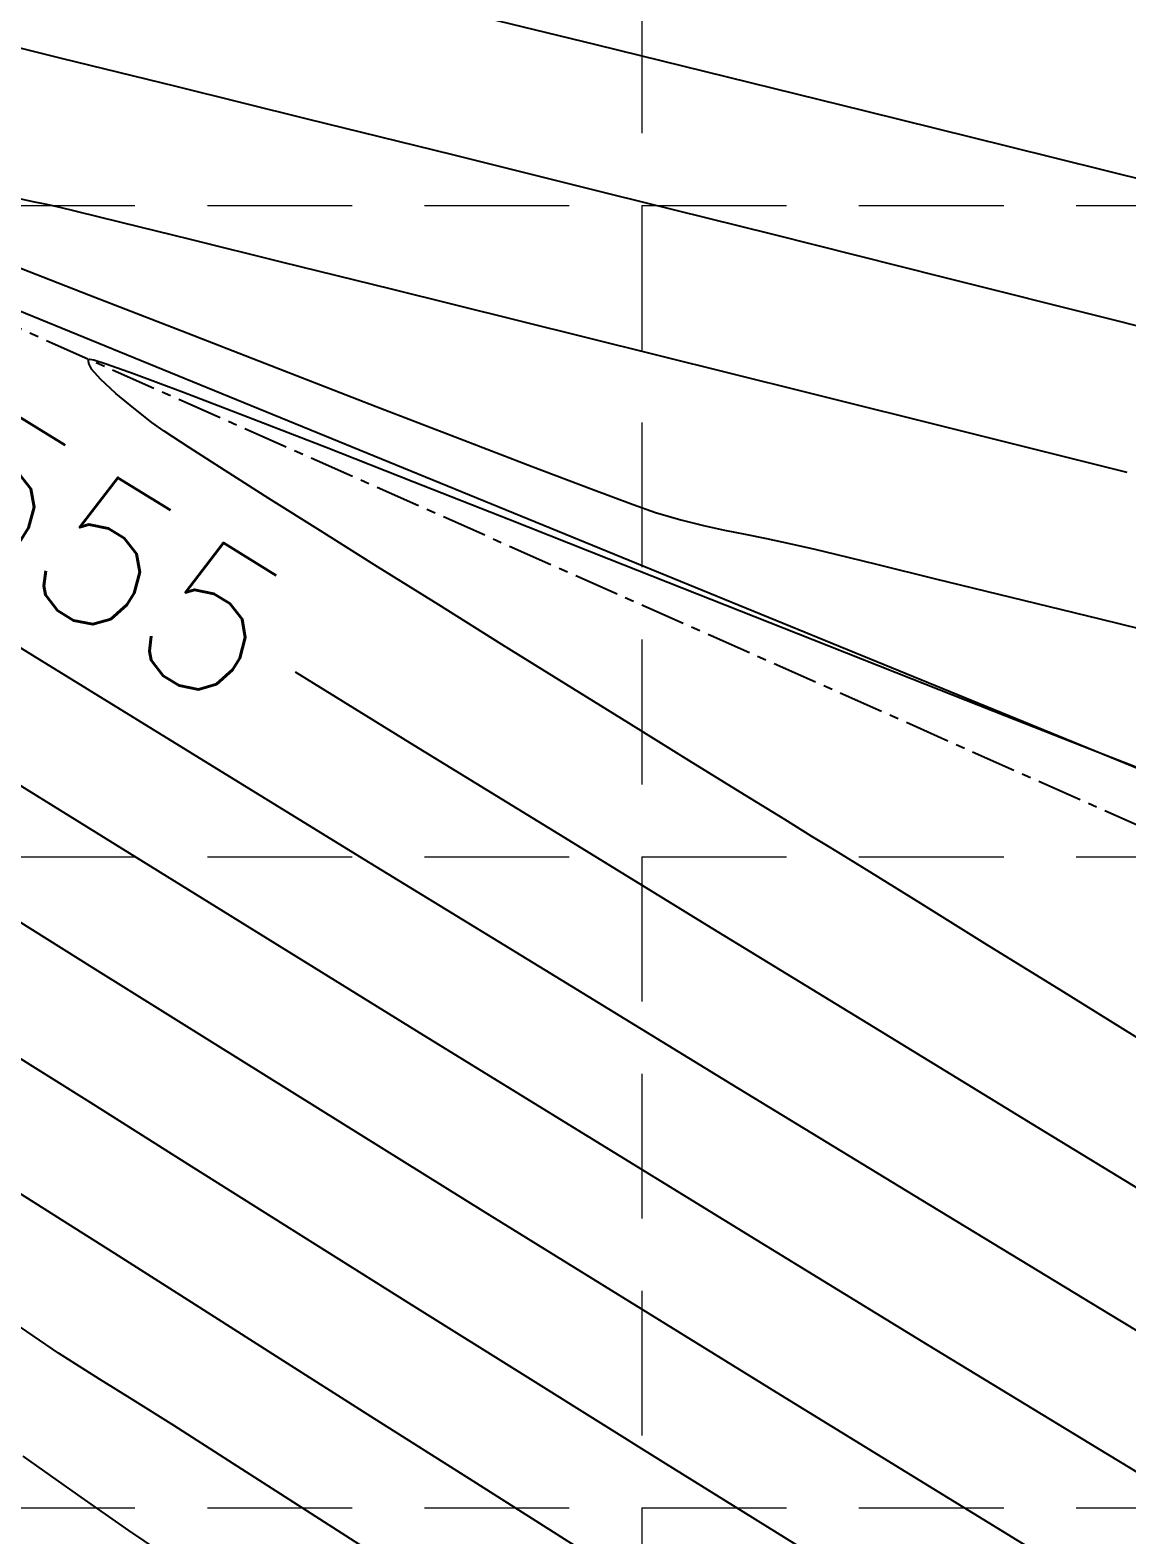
# Model space of a CAD drawing. Header units: inches. Extents: x 2547543 to 2548696, y 7125653 to 7126375.
# Drawn here: x 2548408.69 to 2548438.99, y 7125833.63 to 7125875.23 of the extents above; entities that cross this region are included whole.
import ezdxf

# ---------------------------------------------------------------- set-up
doc = ezdxf.new("R2010")
doc.units = ezdxf.units.IN
doc.header["$MEASUREMENT"] = 0
doc.linetypes.add('CENTER', pattern=[2, 1.25, -0.25, 0.25, -0.25])
doc.linetypes.add('HIDDEN', pattern=[0.375, 0.25, -0.125])
for name, color, linetype in [('CONT-MJR', 6, 'Continuous'), ('CONT-MNR', 14, 'Continuous'), ('GRID', 254, 'HIDDEN'), ('V-AREA', 6, 'Continuous'), ('V-CREEK-CNTR-E', 2, 'CENTER')]:
    doc.layers.add(name, color=color, linetype=linetype)
doc.styles.add('L80', font='simplex', dxfattribs={"height": 3.2})

msp = doc.modelspace()

# ---------------------------------------------------------------- linework, layer by layer
at = {"layer": 'CONT-MJR', "color": 35, "extrusion": (-0.3635032708589446, -0.9315929218681565, 0), "elevation": -7564763.589980727}
msp.add_lwpolyline([(-216198.2052111267, 555.0000000000009), (-216195.2891197358, 555.0000000000009)], dxfattribs=at)
at = {"layer": 'CONT-MJR', "color": 35, "extrusion": (-0.3630198664988945, -0.9317813995391435, 0), "elevation": -7564874.744314636}
msp.add_lwpolyline([(-212270.2950631175, 555.0000000000009), (-212267.3602404846, 555.0000000000009)], dxfattribs=at)
at = {"layer": 'CONT-MJR', "color": 35}
for points, elevation in [([(2548413.041760598, 7125866.845372383), (2548415.714368076, 7125865.80620117)], 555), ([(2548415.714368076, 7125865.80620117), (2548418.244961187, 7125864.824875529)], 555), ([(2548425.347015899, 7125862.110386016), (2548425.967406625, 7125861.892556232)], 555), ([(2548425.967406625, 7125861.892556232), (2548426.66110684, 7125861.691896297)], 555), ([(2548427.870223042, 7125861.404590677), (2548428.442310863, 7125861.288497844)], 555), ([(2548432.06639075, 7125860.459992252), (2548433.701621723, 7125860.061009257)], 555), ([(2548433.701621723, 7125860.061009257), (2548435.778988932, 7125859.553068288)], 555), ([(2548419.299630499, 7125855.453028408), (2548416.017387886, 7125857.47528614)], 555), ([(2548427.548825353, 7125850.382586754), (2548423.29387738, 7125852.995710248)], 555), ([(2548411.127187059, 7125841.343350153), (2548409.451671787, 7125842.40650102)], 560), ([(2548420.927501231, 7125835.110654512), (2548418.100471976, 7125836.905124047)], 560)]:
    msp.add_lwpolyline(points, dxfattribs=dict(at, elevation=elevation))
at = {"layer": 'CONT-MJR', "color": 35, "extrusion": (-0.3603692840759615, -0.9328097228773824, 0), "elevation": -7565447.651016612}
msp.add_lwpolyline([(-190753.4885045616, 555), (-190751.013648238, 555)], dxfattribs=at)
at = {"layer": 'CONT-MJR', "color": 35, "extrusion": (-0.358588123477074, -0.9334958798522845, 0), "elevation": -7565797.965977108}
msp.add_lwpolyline([(-176310.0890399306, 555.0000000000009), (-176307.9395518485, 555.0000000000009)], dxfattribs=at)
at = {"layer": 'CONT-MJR', "color": 35, "extrusion": (-0.3556061313436447, -0.9346359073729228, 0), "elevation": -7566322.270063574}
msp.add_lwpolyline([(-152153.3998054834, 555.0000000000009), (-152151.661697865, 555.0000000000009)], dxfattribs=at)
at = {"layer": 'CONT-MJR', "color": 35, "extrusion": (0.3496012775934529, 0.936898578665282, 0), "elevation": 7567142.840153744}
msp.add_lwpolyline([(103595.6530330954, 555.0000000000009), (103594.4122919557, 555.0000000000009)], dxfattribs=at)
at = {"layer": 'CONT-MJR', "color": 35, "extrusion": (-0.2447850069991797, -0.9695773823416115, 0), "elevation": -7532890.964233116}
msp.add_lwpolyline([(726592.747039522, 555.0000000000005), (726593.3914716674, 555.0000000000005)], dxfattribs=at)
at = {"layer": 'CONT-MJR', "color": 35, "extrusion": (-0.2164785655301338, -0.9762873709446495, 0), "elevation": -7508568.506106683}
msp.add_lwpolyline([(945401.0919488666, 555.0000000000005), (945401.6904297923, 555.0000000000005)], dxfattribs=at)
at = {"layer": 'CONT-MJR', "color": 35, "extrusion": (-0.1956456291011192, -0.980674659514371, 0), "elevation": -7486740.47865936}
msp.add_lwpolyline([(1105035.580284473, 555.0000000000009), (1105036.180098267, 555.0000000000009)], dxfattribs=at)
at = {"layer": 'CONT-MJR', "color": 35, "extrusion": (-0.2062092515052797, -0.978507917491541, 0), "elevation": -7498221.217813331}
msp.add_lwpolyline([(1024239.485109146, 555), (1024240.131698162, 555)], dxfattribs=at)
at = {"layer": 'CONT-MJR', "color": 35, "extrusion": (-0.2264721600542866, -0.974017638813767, 0), "elevation": -7517862.713143971}
msp.add_lwpolyline([(868406.3017774124, 555.0000000000009), (868407.0260955812, 555.0000000000009)], dxfattribs=at)
at = {"layer": 'CONT-MJR', "color": 35, "extrusion": (-0.236950029564012, -0.9715218389154276, 0), "elevation": -7526780.111157731}
msp.add_lwpolyline([(787382.8134605074, 555.0000000000009), (787383.3962250592, 555.0000000000009)], dxfattribs=at)
at = {"layer": 'CONT-MJR', "color": 35, "extrusion": (-0.2367315911653751, -0.9715750890920937, 0), "elevation": -7526602.889328347}
msp.add_lwpolyline([(789075.6622305766, 555), (789076.8268323436, 555)], dxfattribs=at)
at = {"layer": 'CONT-MJR', "color": 35, "extrusion": (-0.2381056677849554, -0.9712392552654986, 0), "elevation": -7527711.528411818}
msp.add_lwpolyline([(778433.320652032, 555.0000000000005), (778435.8513433749, 555.0000000000005)], dxfattribs=at)
at = {"layer": 'CONT-MJR', "color": 35, "extrusion": (-0.2388026504486414, -0.9710681202360132, 0), "elevation": -7528268.261600805}
msp.add_lwpolyline([(773033.1241381951, 555.0000000000009), (773035.9837209715, 555.0000000000009)], dxfattribs=at)
at = {"layer": 'CONT-MJR', "color": 35, "extrusion": (-0.523992261127582, -0.8517230243913827, 0), "elevation": -7404607.148943736}
msp.add_lwpolyline([(-1563341.028394276, 555), (-1563345.718002008, 555)], dxfattribs=at)
at = {"layer": 'CONT-MJR', "color": 35, "extrusion": (-0.5225399894965571, -0.8526147778316642, 0), "elevation": -7407260.645406822}
msp.add_lwpolyline([(-1550709.584517599, 555), (-1550714.795709099, 555)], dxfattribs=at)
at = {"layer": 'CONT-MJR', "color": 35, "extrusion": (-0.5216094563582663, -0.8531843734138794, 0), "elevation": -7408948.096334026}
msp.add_lwpolyline([(-1542621.828228317, 555.0000000000009), (-1542627.171527794, 555.0000000000009)], dxfattribs=at)
at = {"layer": 'CONT-MJR', "color": 35, "extrusion": (0.5205006614651472, 0.8538612659058521, 0), "elevation": 7410945.833794178}
msp.add_lwpolyline([(1532990.320634308, 555), (1532995.71025713, 555)], dxfattribs=at)
at = {"layer": 'CONT-MJR', "color": 35, "extrusion": (-0.5327269718998985, -0.8462871695886478, 0), "elevation": -7388115.451482699}
msp.add_lwpolyline([(-1639442.225642899, 560), (-1639443.735653637, 560)], dxfattribs=at)
at = {"layer": 'CONT-MJR', "color": 35, "extrusion": (0.5369312183384618, 0.8436260230538026, 0), "elevation": 7379866.684750699}
msp.add_lwpolyline([(1676178.32446495, 560), (1676180.729836702, 560)], dxfattribs=at)
at = {"layer": 'CONT-MJR', "color": 35, "extrusion": (0.5371413723475261, 0.8434922323961356, 0), "elevation": 7379448.873165308}
msp.add_lwpolyline([(1678014.029126137, 560), (1678016.802191997, 560)], dxfattribs=at)
at = {"layer": 'CONT-MJR', "color": 35, "extrusion": (0.5367502698739172, 0.8437411616072059, 0), "elevation": 7380226.010932771}
msp.add_lwpolyline([(1674589.633549796, 560), (1674592.720979112, 560)], dxfattribs=at)
at = {"layer": 'CONT-MJR', "color": 35, "extrusion": (0.5346756741477663, 0.8450573492223068, 0), "elevation": 7384318.007028944}
msp.add_lwpolyline([(1656445.301780972, 560), (1656448.857958182, 560)], dxfattribs=at)
at = {"layer": 'CONT-MNR', "color": 35}
for points, elevation in [([(2548420.947659951, 7125875.648578363), (2548424.316969577, 7125874.826587191)], 558), ([(2548431.760024313, 7125872.997906731), (2548435.702328624, 7125872.021067876)], 558), ([(2548409.091260209, 7125870.423270035), (2548409.473846607, 7125870.337375417)], 556), ([(2548409.473846607, 7125870.337375417), (2548409.957366449, 7125870.21875396)], 556), ([(2548409.957366449, 7125870.21875396), (2548411.194856246, 7125869.914741247)], 556), ([(2548418.660279787, 7125868.073256571), (2548422.142783828, 7125867.210579821)], 556), ([(2548410.299082831, 7125866.093100351), (2548410.313739029, 7125866.127822603)], 554), ([(2548410.30509667, 7125866.007533075), (2548410.299082831, 7125866.093100351)], 554), ([(2548410.313739029, 7125866.127822603), (2548410.332378089, 7125866.131981768)], 554), ([(2548410.332378089, 7125866.131981768), (2548410.442962705, 7125866.10972428)], 554), ([(2548425.993825037, 7125866.253962302), (2548430.136316856, 7125865.221694115)], 556), ([(2548410.628612681, 7125865.573738668), (2548410.392653315, 7125865.8438724)], 554), ([(2548412.921242343, 7125865.219150135), (2548414.719641072, 7125864.528563321)], 554), ([(2548412.393450027, 7125864.13703603), (2548412.045601903, 7125864.38040656)], 554), ([(2548414.057856498, 7125863.059738739), (2548413.079532078, 7125863.687353058)], 554), ([(2548416.864694001, 7125863.693282132), (2548419.285624363, 7125862.742798742)], 554), ([(2548415.282431732, 7125862.282574173), (2548414.057856498, 7125863.059738739)], 554), ([(2548416.707266224, 7125861.384240459), (2548415.282431732, 7125862.282574173)], 554), ([(2548421.911655391, 7125861.706605325), (2548424.672010318, 7125860.614194051)], 554), ([(2548419.973746753, 7125859.337589972), (2548418.286368416, 7125860.393118693)], 554), ([(2548421.72340968, 7125858.246035395), (2548419.973746753, 7125859.337589972)], 554), ([(2548423.489365639, 7125857.14683606), (2548421.72340968, 7125858.246035395)], 554), ([(2548413.170072821, 7125855.220678113), (2548408.762073318, 7125857.93531127)], 556), ([(2548425.225623074, 7125856.068373063), (2548423.489365639, 7125857.14683606)], 554), ([(2548433.051250823, 7125857.294574834), (2548435.641133675, 7125856.272213873)], 554), ([(2548426.886190429, 7125855.039027505), (2548425.225623074, 7125856.068373063)], 554), ([(2548417.91567678, 7125852.30340729), (2548413.170072821, 7125855.220678113)], 556), ([(2548438.011456591, 7125855.341095921), (2548440.091442804, 7125854.530713154)], 554), ([(2548411.248791996, 7125852.582729818), (2548407.605087413, 7125854.843652144)], 557), ([(2548431.910283708, 7125851.939500371), (2548430.953836454, 7125852.529506431)], 554), ([(2548410.417068314, 7125849.305877681), (2548407.487446473, 7125851.138348406)], 558), ([(2548437.170362802, 7125848.675400415), (2548435.067221468, 7125849.98107022)], 554), ([(2548421.20679855, 7125842.579699051), (2548417.340651036, 7125844.984722334)], 558), ([(2548419.146872193, 7125840.038895868), (2548415.925042356, 7125842.063994532)], 559), ([(2548433.478986802, 7125838.886031829), (2548428.749267051, 7125841.782976634)], 557), ([(2548422.581387773, 7125837.886133656), (2548419.146872193, 7125840.038895868)], 559), ([(2548414.174977602, 7125835.680065671), (2548412.655755645, 7125836.651653455)], 561), ([(2548411.412970342, 7125833.750813454), (2548410.002415624, 7125834.735954143)], 562), ([(2548412.708460653, 7125832.878217741), (2548411.412970342, 7125833.750813454)], 562)]:
    msp.add_lwpolyline(points, dxfattribs=dict(at, elevation=elevation))
at = {"layer": 'CONT-MNR', "color": 35, "extrusion": (-0.2387258108076764, -0.9710870132249826, 0), "elevation": -7528215.274686692}
msp.add_lwpolyline([(773594.5430340115, 557), (773597.2528077478, 557)], dxfattribs=at)
at = {"layer": 'CONT-MNR', "color": 35, "extrusion": (-0.2380014879910046, -0.9712647897015868, 0), "elevation": -7527640.094356261}
msp.add_lwpolyline([(779225.9963264738, 558.0000000000005), (779229.7296320482, 558.0000000000005)], dxfattribs=at)
at = {"layer": 'CONT-MNR', "color": 35, "extrusion": (-0.2391474017485311, -0.9709832749522139, 0), "elevation": -7528550.435154902}
msp.add_lwpolyline([(770328.6810879265, 557), (770331.9471386853, 557)], dxfattribs=at)
at = {"layer": 'CONT-MNR', "color": 35, "extrusion": (-0.2391563408782719, -0.9709810732541164, 0), "elevation": -7528561.426085396}
msp.add_lwpolyline([(770277.3626177607, 558), (770281.2937206279, 558)], dxfattribs=at)
at = {"layer": 'CONT-MNR', "color": 35, "extrusion": (0.239677628247093, 0.9708525297478751, 0), "elevation": 7528969.99729472}
msp.add_lwpolyline([(-766220.4273507628, 557.0000000000009), (-766224.1680006878, 557.0000000000009)], dxfattribs=at)
at = {"layer": 'CONT-MNR', "color": 35, "extrusion": (-0.2403104415910212, -0.9706960861476307, 0), "elevation": -7529467.871970939}
msp.add_lwpolyline([(761316.1371925129, 557), (761320.2707647835, 557)], dxfattribs=at)
at = {"layer": 'CONT-MNR', "color": 35, "extrusion": (-0.2410534482746966, -0.9705118418004379, 0), "elevation": -7530048.4637336}
msp.add_lwpolyline([(755556.1683575909, 557), (755560.6131767328, 557)], dxfattribs=at)
at = {"layer": 'CONT-MNR', "color": 35, "extrusion": (-0.2421109170980876, -0.9702485783663499, 0), "elevation": -7530871.30311795}
msp.add_lwpolyline([(747364.7070980514, 558.0000000000009), (747368.8316717241, 558.0000000000009)], dxfattribs=at)
at = {"layer": 'CONT-MNR', "color": 35, "extrusion": (-0.2147537182306344, -0.97666823461507, 0), "elevation": -7506891.608001582}
msp.add_lwpolyline([(958642.3634951112, 556.0000000000009), (958642.7010517674, 556.0000000000009)], dxfattribs=at)
at = {"layer": 'CONT-MNR', "color": 35, "extrusion": (-0.1964944906806364, -0.9805049286628585, 0), "elevation": -7487699.417462238}
msp.add_lwpolyline([(1098533.056534953, 556), (1098533.394753215, 556)], dxfattribs=at)
at = {"layer": 'CONT-MNR', "color": 35, "extrusion": (-0.2419234934777325, -0.9702953278788523, 0), "elevation": -7530722.858180549}
msp.add_lwpolyline([(748809.0141269325, 557), (748813.6885192238, 557)], dxfattribs=at)
at = {"layer": 'CONT-MNR', "color": 35, "extrusion": (0.2389633498028496, 0.9710285873500332, 0), "elevation": 7528400.272749227}
msp.add_lwpolyline([(-771758.377442356, 556), (-771760.3489324008, 556)], dxfattribs=at)
at = {"layer": 'CONT-MNR', "color": 35, "extrusion": (-0.2394021890357251, -0.9709204869014265, 0), "elevation": -7528748.30671956}
msp.add_lwpolyline([(768357.7532518452, 556.0000000000009), (768360.3427224224, 556.0000000000009)], dxfattribs=at)
at = {"layer": 'CONT-MNR', "color": 35, "extrusion": (-0.242946522836489, -0.970039683230361, 0), "elevation": -7531508.28565236}
msp.add_lwpolyline([(740872.222442338, 557.0000000000005), (740877.044736387, 557.0000000000005)], dxfattribs=at)
at = {"layer": 'CONT-MNR', "color": 35, "extrusion": (-0.2398948738030057, -0.9707988718179683, 0), "elevation": -7529137.259146203}
msp.add_lwpolyline([(764539.6099206179, 556), (764542.7381487233, 556)], dxfattribs=at)
at = {"layer": 'CONT-MNR', "color": 35, "extrusion": (-0.2441597677727801, -0.9697350193744383, 0), "elevation": -7532429.165610464}
msp.add_lwpolyline([(731455.2052780171, 557.0000000000009), (731460.0938055941, 557.0000000000009)], dxfattribs=at)
at = {"layer": 'CONT-MNR', "color": 35, "extrusion": (-0.2410783629734998, -0.9705056532066249, 0), "elevation": -7530063.850215185}
msp.add_lwpolyline([(755365.6944355217, 556.0000000000009), (755369.6625125725, 556.0000000000009)], dxfattribs=at)
at = {"layer": 'CONT-MNR', "color": 35, "extrusion": (-0.2456162486147008, -0.9693671432519474, 0), "elevation": -7533519.481242357}
msp.add_lwpolyline([(720143.8950036801, 557), (720148.7681009537, 557)], dxfattribs=at)
at = {"layer": 'CONT-MNR', "color": 35, "extrusion": (0.8817460658528705, 0.4717243637475018, 0), "elevation": 5608495.369251393}
msp.add_lwpolyline([(5081056.902587929, 554), (5081057.088197688, 554)], dxfattribs=at)
at = {"layer": 'CONT-MNR', "color": 35, "extrusion": (-0.2978501627019549, -0.9546126337831587, 0), "elevation": -7561486.280057851}
msp.add_lwpolyline([(310304.4247434116, 554.0000000000009), (310304.7815896748, 554.0000000000009)], dxfattribs=at)
at = {"layer": 'CONT-MNR', "color": 35, "extrusion": (-0.3337394644237326, -0.9426653541348383, 0), "elevation": -7567812.249702428}
msp.add_lwpolyline([(24115.85027272953, 554), (24116.6529562287, 554)], dxfattribs=at)
at = {"layer": 'CONT-MNR', "color": 35, "extrusion": (-0.6747041414604948, -0.7380882884154555, 0), "elevation": -6978941.13006631}
msp.add_lwpolyline([(-2926898.39533939, 554), (-2926898.975039756, 554)], dxfattribs=at)
at = {"layer": 'CONT-MNR', "color": 35, "extrusion": (-0.3502535451769462, -0.9366549279702644, 0), "elevation": -7567067.433808755}
msp.add_lwpolyline([(-108877.5086369771, 554.0000000000009), (-108876.0342756938, 554.0000000000009)], dxfattribs=at)
at = {"layer": 'CONT-MNR', "color": 35, "extrusion": (0.6359917557056283, 0.7716958511450431, 0), "elevation": 7119769.019313015}
msp.add_lwpolyline([(2565392.621841417, 554.0000000000009), (2565393.269111407, 554.0000000000009)], dxfattribs=at)
at = {"layer": 'CONT-MNR', "color": 35, "extrusion": (-0.2426225513921268, -0.9701207644185207, 0), "elevation": -7531256.437731028}
msp.add_lwpolyline([(743389.3909470548, 556), (743393.8819919159, 556)], dxfattribs=at)
at = {"layer": 'CONT-MNR', "color": 35, "extrusion": (-0.6235734364567392, -0.7817647787829362, 0), "elevation": -7159871.847769467}
msp.add_lwpolyline([(-2451240.960337051, 554), (-2451241.586642584, 554)], dxfattribs=at)
at = {"layer": 'CONT-MNR', "color": 35, "extrusion": (-0.362859020473845, -0.9318440487875435, 0), "elevation": -7564909.722338075}
msp.add_lwpolyline([(-210959.1325236945, 554.0000000000005), (-210956.8305795738, 554.0000000000005)], dxfattribs=at)
at = {"layer": 'CONT-MNR', "color": 35, "extrusion": (-0.5481805747951963, -0.8363600046733514, 0), "elevation": -7356777.933609761}
msp.add_lwpolyline([(-1774869.276938338, 554), (-1774870.097257395, 554)], dxfattribs=at)
at = {"layer": 'CONT-MNR', "color": 35, "extrusion": (-0.2435847561823717, -0.9698796144654112, 0), "elevation": -7531990.151806671}
msp.add_lwpolyline([(735922.786530877, 556), (735927.4202331456, 556)], dxfattribs=at)
at = {"layer": 'CONT-MNR', "color": 35, "extrusion": (0.367044624379556, 0.9302033346070475, 0), "elevation": 7563884.884757125}
msp.add_lwpolyline([(244961.496346144, 554.0000000000009), (244958.6732741026, 554.0000000000009)], dxfattribs=at)
at = {"layer": 'CONT-MNR', "color": 35, "extrusion": (-0.5316113517756618, -0.84698841235477, 0), "elevation": -7390289.27113547}
msp.add_lwpolyline([(-1629707.517763428, 554.0000000000009), (-1629709.382136269, 554.0000000000009)], dxfattribs=at)
at = {"layer": 'CONT-MNR', "color": 35, "extrusion": (-0.3684304839442414, -0.9296553009049173, 0), "elevation": -7563511.428699282}
msp.add_lwpolyline([(-256227.769315456, 554.0000000000009), (-256224.7317357673, 554.0000000000009)], dxfattribs=at)
at = {"layer": 'CONT-MNR', "color": 35, "extrusion": (-0.5249691884344408, -0.8511212317845706, 0), "elevation": -7402805.063048836}
msp.add_lwpolyline([(-1571851.052533044, 556), (-1571855.732650303, 556)], dxfattribs=at)
at = {"layer": 'CONT-MNR', "color": 35, "extrusion": (-0.3684586309548829, -0.9296441455066845, 0), "elevation": -7563503.667514707}
msp.add_lwpolyline([(-256453.7321023894, 554.0000000000009), (-256450.7022630288, 554.0000000000009)], dxfattribs=at)
at = {"layer": 'CONT-MNR', "color": 35, "extrusion": (0.3680650345248533, 0.9298000485912112, 0), "elevation": 7563611.557742632}
msp.add_lwpolyline([(253248.6816978478, 554.0000000000009), (253245.7362624011, 554.0000000000009)], dxfattribs=at)
at = {"layer": 'CONT-MNR', "color": 35, "extrusion": (-0.3656250440444495, -0.930762229125943, 0), "elevation": -7564249.76189081}
msp.add_lwpolyline([(-233403.8752570325, 554), (-233401.328609949, 554)], dxfattribs=at)
at = {"layer": 'CONT-MNR', "color": 35, "extrusion": (0.5260363397069268, 0.8504620916347411, 0), "elevation": 7400834.732399624}
msp.add_lwpolyline([(1581116.432534373, 554), (1581118.242004466, 554)], dxfattribs=at)
at = {"layer": 'CONT-MNR', "color": 35, "extrusion": (-0.5251704584040354, -0.8509970561756929, 0), "elevation": -7402440.175135233}
msp.add_lwpolyline([(-1573581.662473027, 554), (-1573582.969870583, 554)], dxfattribs=at)
at = {"layer": 'CONT-MNR', "color": 35, "extrusion": (-0.5243400452019954, -0.8515089647194384, 0), "elevation": -7403971.710839915}
msp.add_lwpolyline([(-1566358.816260347, 554.0000000000005), (-1566359.696879923, 554.0000000000005)], dxfattribs=at)
at = {"layer": 'CONT-MNR', "color": 35, "extrusion": (-0.52659034536618, -0.8501191729205543, 0), "elevation": -7399792.663620505}
msp.add_lwpolyline([(-1585947.190577189, 557), (-1585951.909483692, 557)], dxfattribs=at)
at = {"layer": 'CONT-MNR', "color": 35, "extrusion": (-0.5236022879443575, -0.8519628184723991, 0), "elevation": -7405325.682999048}
msp.add_lwpolyline([(-1559944.518877846, 554.0000000000005), (-1559945.051887713, 554.0000000000005)], dxfattribs=at)
at = {"layer": 'CONT-MNR', "color": 35, "extrusion": (0.523072109101575, 0.8522884304506487, 0), "elevation": 7406294.821918797}
msp.add_lwpolyline([(1555336.493998601, 554.0000000000009), (1555336.74298565, 554.0000000000009)], dxfattribs=at)
at = {"layer": 'CONT-MNR', "color": 35, "extrusion": (0.522892840991559, 0.852398426112916, 0), "elevation": 7406614.772099493}
msp.add_lwpolyline([(1553783.873716805, 556.0000000000009), (1553789.735014038, 556.0000000000009)], dxfattribs=at)
at = {"layer": 'CONT-MNR', "color": 35, "extrusion": (-0.5268417763883366, -0.849963377241621, 0), "elevation": -7399333.574840084}
msp.add_lwpolyline([(-1588121.068701033, 554), (-1588122.700951594, 554)], dxfattribs=at)
at = {"layer": 'CONT-MNR', "color": 35, "extrusion": (-0.527407757293833, -0.8496122983727868, 0), "elevation": -7398274.203688983}
msp.add_lwpolyline([(-1593046.782612708, 554), (-1593048.865426908, 554)], dxfattribs=at)
at = {"layer": 'CONT-MNR', "color": 35, "extrusion": (0.5257877379470424, 0.8506158090610194, 0), "elevation": 7401286.241315547}
msp.add_lwpolyline([(1578957.235204718, 557.0000000000005), (1578962.295301792, 557.0000000000005)], dxfattribs=at)
at = {"layer": 'CONT-MNR', "color": 35, "extrusion": (-0.5298305638636343, -0.8481035158492998, 0), "elevation": -7393683.57795842}
msp.add_lwpolyline([(-1614173.02343809, 558), (-1614176.921197841, 558)], dxfattribs=at)
at = {"layer": 'CONT-MNR', "color": 35, "extrusion": (-0.5219531121454418, -0.8529741782268018, 0), "elevation": -7408322.668339472}
msp.add_lwpolyline([(-1545614.198722339, 556), (-1545620.247755667, 556)], dxfattribs=at)
at = {"layer": 'CONT-MNR', "color": 35, "extrusion": (0.5271698300291817, 0.8497599486366745, 0), "elevation": 7398719.99434118}
msp.add_lwpolyline([(1590969.785800132, 554), (1590972.596033221, 554)], dxfattribs=at)
at = {"layer": 'CONT-MNR', "color": 35, "extrusion": (-0.5291264799685171, -0.848542967796049, 0), "elevation": -7395020.748340296}
msp.add_lwpolyline([(-1608031.660148495, 558.0000000000009), (-1608035.923785236, 558.0000000000009)], dxfattribs=at)
at = {"layer": 'CONT-MNR', "color": 35, "extrusion": (-0.5248264835291504, -0.8512092352567767, 0), "elevation": -7403065.226286657}
msp.add_lwpolyline([(-1570589.872207636, 557.0000000000009), (-1570595.183946998, 557.0000000000009)], dxfattribs=at)
at = {"layer": 'CONT-MNR', "color": 35, "extrusion": (0.5334195399458207, 0.8458508109613593, 0), "elevation": 7386774.136864605}
msp.add_lwpolyline([(1645490.326589145, 559), (1645492.999683732, 559)], dxfattribs=at)
at = {"layer": 'CONT-MNR', "color": 35, "extrusion": (-0.5208394883137724, -0.8536546300542438, 0), "elevation": -7410333.473093815}
msp.add_lwpolyline([(-1535938.470386661, 556), (-1535944.604167072, 556)], dxfattribs=at)
at = {"layer": 'CONT-MNR', "color": 35, "extrusion": (-0.5333938509652612, -0.8458670106774757, 0), "elevation": -7386824.107476659}
msp.add_lwpolyline([(-1645262.872101157, 559), (-1645265.987356421, 559)], dxfattribs=at)
at = {"layer": 'CONT-MNR', "color": 35, "extrusion": (0.5236808554204576, 0.8519145272068659, 0), "elevation": 7405171.480889726}
msp.add_lwpolyline([(1560623.447447818, 557), (1560628.92128568, 557)], dxfattribs=at)
at = {"layer": 'CONT-MNR', "color": 35, "extrusion": (-0.5329399861726377, -0.8461530423855421, 0), "elevation": -7387705.689862051}
msp.add_lwpolyline([(-1641296.282815292, 559.0000000000009), (-1641299.775511115, 559.0000000000009)], dxfattribs=at)
at = {"layer": 'CONT-MNR', "color": 35, "extrusion": (-0.5270756002485634, -0.8498183992022158, 0), "elevation": -7398882.771306349}
msp.add_lwpolyline([(-1590157.758193667, 558), (-1590162.524517126, 558)], dxfattribs=at)
at = {"layer": 'CONT-MNR', "color": 35, "extrusion": (-0.5195024300688328, -0.8544689726096423, 0), "elevation": -7412728.946433764}
msp.add_lwpolyline([(-1524329.390166601, 556), (-1524335.505711052, 556)], dxfattribs=at)
at = {"layer": 'CONT-MNR', "color": 35, "extrusion": (0.5256977271488015, 0.8506714404930874, 0), "elevation": 7401450.000507263}
msp.add_lwpolyline([(1578160.439736317, 558), (1578165.342880288, 558)], dxfattribs=at)
at = {"layer": 'CONT-MNR', "color": 35, "extrusion": (-0.5178702465778536, -0.8554591794524116, 0), "elevation": -7415625.482372967}
msp.add_lwpolyline([(-1510169.236625451, 556.0000000000009), (-1510175.230959444, 556.0000000000009)], dxfattribs=at)
at = {"layer": 'CONT-MNR', "color": 35, "extrusion": (0.5632262223291181, 0.8263027426318219, 0), "elevation": 7323431.06227226}
msp.add_lwpolyline([(1907701.446638414, 561), (1907702.931371797, 561)], dxfattribs=at)
at = {"layer": 'CONT-MNR', "color": 35, "extrusion": (0.5206582819802618, 0.8537651629138789, 0), "elevation": 7410655.994341268}
msp.add_lwpolyline([(1534357.778276933, 557), (1534363.307707125, 557)], dxfattribs=at)
at = {"layer": 'CONT-MNR', "color": 35, "extrusion": (-0.5350683901188923, -0.8448087463417843, 0), "elevation": -7383544.172412995}
msp.add_lwpolyline([(-1659891.067267118, 561.0000000000009), (-1659892.402352229, 561.0000000000009)], dxfattribs=at)
at = {"layer": 'CONT-MNR', "color": 35, "extrusion": (0.5247676497192992, 0.8512455073644049, 0), "elevation": 7403160.972255493}
msp.add_lwpolyline([(1570085.150571706, 561.0000000000009), (1570086.150515355, 561.0000000000009)], dxfattribs=at)
at = {"layer": 'CONT-MNR', "color": 35, "extrusion": (-0.5297451919228421, -0.848156843770438, 0), "elevation": -7393842.780200701}
msp.add_lwpolyline([(-1613412.068646729, 559), (-1613416.305377768, 559)], dxfattribs=at)
at = {"layer": 'CONT-MNR', "color": 35, "extrusion": (0.5345725650776062, 0.8451225784857179, 0), "elevation": 7384516.935176932}
msp.add_lwpolyline([(1655555.70252056, 561), (1655557.12533809, 561)], dxfattribs=at)
at = {"layer": 'CONT-MNR', "color": 35, "extrusion": (-0.5240321539517729, -0.8516984804639876, 0), "elevation": -7404523.924685297}
msp.add_lwpolyline([(-1563669.533294511, 558), (-1563674.49692088, 558)], dxfattribs=at)
at = {"layer": 'CONT-MNR', "color": 35, "extrusion": (-0.5186371673776832, -0.8549944377681372, 0), "elevation": -7414264.919700921}
msp.add_lwpolyline([(-1516817.493126298, 557), (-1516822.916070754, 557)], dxfattribs=at)
at = {"layer": 'CONT-MNR', "color": 35, "extrusion": (-0.5791384914623168, -0.8152291749604845, 0), "elevation": -7285070.697123125}
msp.add_lwpolyline([(-2049306.995659925, 562.0000000000009), (-2049308.840007306, 562.0000000000009)], dxfattribs=at)
at = {"layer": 'CONT-MNR', "color": 35, "extrusion": (-0.5406247796182886, -0.8412638395073669, 0), "elevation": -7372443.735634023}
msp.add_lwpolyline([(-1708512.509216721, 561), (-1708514.650634984, 561)], dxfattribs=at)
at = {"layer": 'CONT-MNR', "color": 35, "extrusion": (-0.5280824155271435, -0.8491931243309836, 0), "elevation": -7396989.682264248}
msp.add_lwpolyline([(-1598918.157502268, 559), (-1598922.512837077, 559)], dxfattribs=at)
at = {"layer": 'CONT-MNR', "color": 35, "extrusion": (0.522011116523079, 0.8529386813988029, 0), "elevation": 7408210.91197286}
msp.add_lwpolyline([(1546102.436689085, 558.0000000000009), (1546107.384471304, 558.0000000000009)], dxfattribs=at)
at = {"layer": 'CONT-MNR', "color": 35, "extrusion": (0.5412079070149436, 0.8408888163036208, 0), "elevation": 7371257.433516039}
msp.add_lwpolyline([(1713621.056631246, 561.0000000000005), (1713623.493674717, 561.0000000000005)], dxfattribs=at)
at = {"layer": 'GRID', "color": 252, "linetype": 'HIDDEN', "lineweight": 0, "ltscale": 16}
for p, q in [((2548425.583313589, 7126356.376313465), (2548425.583313589, 7125726.296813901)), ((2547561.583313602, 7125870.376313471), (2548677.583313586, 7125870.376313471)), ((2547561.583313602, 7125852.376313472), (2548677.583313586, 7125852.376313472)), ((2547561.583313602, 7125834.376313472), (2548677.583313586, 7125834.376313472))]:
    msp.add_line(p, q, dxfattribs=at)
at = {"layer": 'V-AREA', "color": 5}
msp.add_line((2548394.5172, 7125873.148000001), (2548488.800716507, 7125834.545948709), dxfattribs=at)
at = {"layer": 'V-CREEK-CNTR-E', "color": 5}
msp.add_line((2548394.5172, 7125873.148), (2548485.98, 7125832.5008), dxfattribs=at)

# ---------------------------------------------------------------- texts
at = {"layer": 'CONT-MJR', "color": 35, "insert": (2548407.464282495, 7125865.104423787, 555), "char_height": 4, "width": 15.04761904761905, "attachment_point": 1, "rotation": 328.30741147465005, "style": 'L80'}
msp.add_mtext('\\Fsimplex.shx;\\W1.0000000000;\\T1.0000000000;\\o\\l555', dxfattribs=at)

doc.saveas('drawing.dxf')
